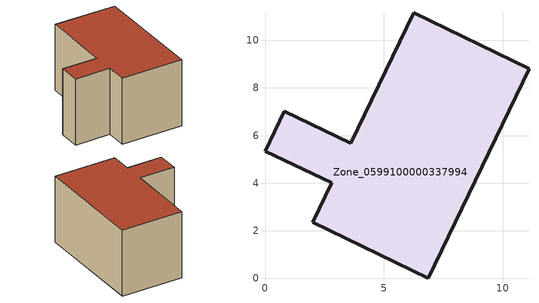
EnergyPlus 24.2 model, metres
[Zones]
Zone_0599100000337994
 floor ground (C_G): 0.81,7.02 3.61,5.67 6.26,11.16 11.11,8.82 6.86,0 2,2.34 2.81,4.01 0,5.33 z4.41
 wall outside (C_F): 3.61,5.67 0.81,7.02 0,5.33 2.81,4.01 2,2.34 6.86,0 11.11,8.82 6.26,11.16 3.61,5.67 z4.41:10.25
 roof outside (C_R): 6.86,0 11.11,8.82 6.26,11.16 3.61,5.67 0.81,7.02 0,5.33 2.81,4.01 2,2.34 z10.25
[BUILDING]
Pand.0599100000337994: North Axis=0; Terrain=City; Loads Convergence Tolerance Value=0.04; Temperature Convergence Tolerance Value=0.4; Solar Distribution=FullExterior; Maximum Number of Warmup Days=25; Minimum Number of Warmup Days=1
[Site:Location]
Rotterdam.The.Hague.AP_ZH_NLD Design_Conditions: Latitude=51.96; Longitude=4.45; Time Zone=1; Elevation=-4.5
[SITE:GROUNDTEMPERATURE:BUILDINGSURFACE]
18, 18, 18, 18, 18, 18, 18, 18, 18, 18, 18, 18
[MATERIAL] Thermal Absorptance=0.9; Solar Absorptance=0.7; Visible Absorptance=0.7
Name | Roughness | Thickness | Conductivity | Density | Specific Heat
G.TI.1975-1991 | MediumSmooth | 0.15 | 0.288461 | 540 | 1210
F.TI.1975-1991 | Rough | 0.3 | 0.230769 | 1920 | 840
R.TI.1975-1991 | MediumRough | 0.2 | 0.153846 | 1500 | 1000
[CONSTRUCTION]
C_G: G.TI.1975-1991
C_F: F.TI.1975-1991
C_R: R.TI.1975-1991
[ZONE]
Zone_0599100000337994: Type=1; Multiplier=1; Ceiling Height=Autocalculate; Volume=Autocalculate; Floor Area=autocalculate; Part of Total Floor Area=Yes
[ZONEINFILTRATION:DESIGNFLOWRATE]
Infil_Zone_0599100000337994: Zone or ZoneList or Space or SpaceList=Zone_0599100000337994; Schedule=AlwaysOn; Design Flow Rate Calculation Method=Flow/Area; Flow Rate per Floor Area=0.003; Constant Term Coefficient=1; Temperature Term Coefficient=0; Velocity Term Coefficient=0; Velocity Squared Term Coefficient=0
[HVACTEMPLATE:ZONE:IDEALLOADSAIRSYSTEM]
Zone_0599100000337994: Maximum Heating Supply Air Temperature=50; Minimum Cooling Supply Air Temperature=13; Maximum Heating Supply Air Humidity Ratio=0.0156; Minimum Cooling Supply Air Humidity Ratio=0.0077; Heating Limit=NoLimit; Cooling Limit=NoLimit; Dehumidification Control Type=ConstantSensibleHeatRatio; Cooling Sensible Heat Ratio=0.7; Dehumidification Setpoint=60; Humidification Control Type=None; Humidification Setpoint=30; Outdoor Air Method=None; Outdoor Air Flow Rate per Person=0.00944; Outdoor Air Flow Rate per Zone Floor Area=0; Outdoor Air Flow Rate per Zone=0; Demand Controlled Ventilation Type=None; Outdoor Air Economizer Type=NoEconomizer; Heat Recovery Type=None; Sensible Heat Recovery Effectiveness=0.7; Latent Heat Recovery Effectiveness=0.65
[ZONECONTROL:THERMOSTAT]
ThermostatControl_Zone_0599100000337994: Zone or ZoneList=Zone_0599100000337994; Control Type Schedule=DualSetpointControlType; Control 1=Thermostat_Zone_0599100000337994; Temperature Difference Between Cutout And Setpoint=0
[THERMOSTATSETPOINT:DUALSETPOINT]
Thermostat_Zone_0599100000337994: Heating Setpoint Temperature Schedule=HeatingSetpoint_Zone_0599100000337994; Cooling Setpoint Temperature Schedule=CoolingSetpoint_Zone_0599100000337994
[SCHEDULE:COMPACT]
HeatingSetpoint_Zone_0599100000337994: Through: 12/31, For: AllDays, Until: 24:00, 21
CoolingSetpoint_Zone_0599100000337994: Through: 12/31, For: AllDays, Until: 24:00, 24
DualSetpointControlType: Through: 12/31, For: AllDays, Until: 24:00, 4
AlwaysOn: Through: 12/31, For: AllDays, Until: 24:00, 1
